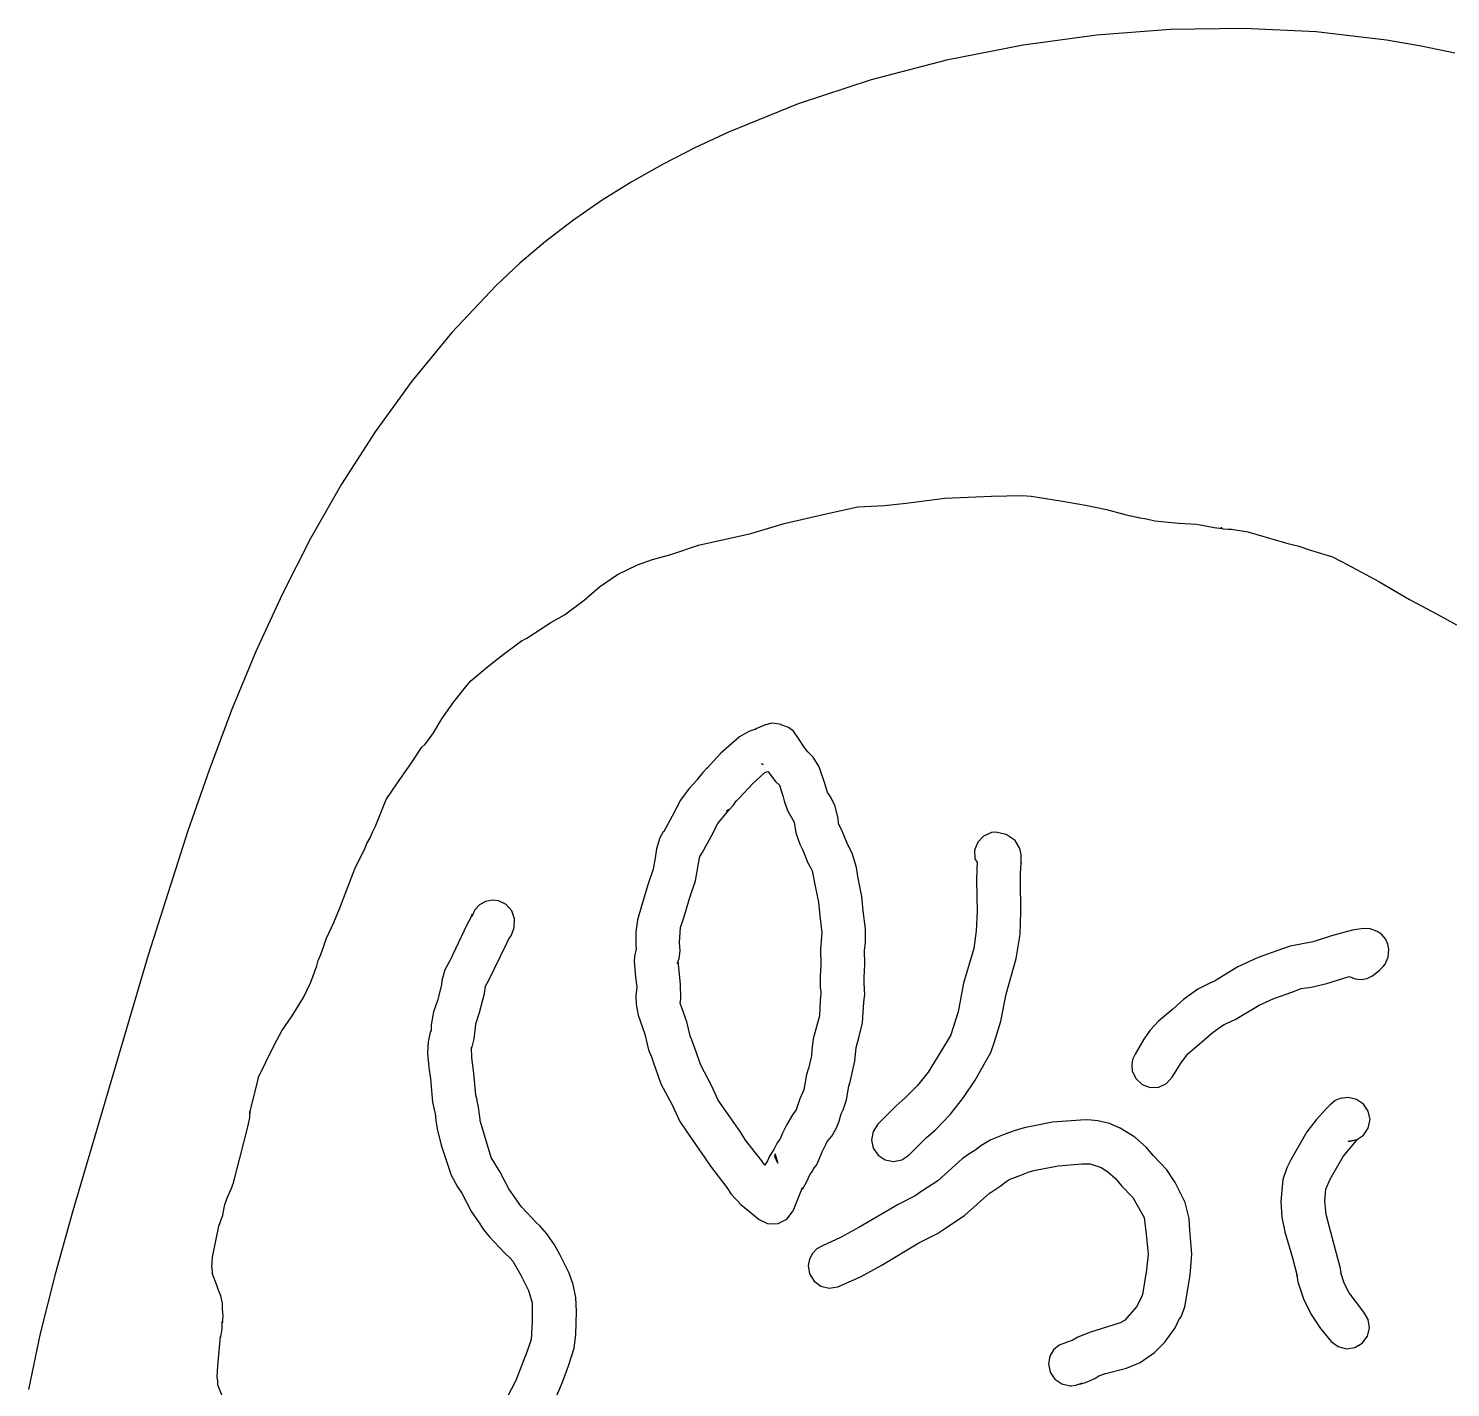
# Model space of a CAD drawing. Extents: x 2 to 598, y 1588 to 7998.
# Drawn here: x 276.3 to 432.1, y 2505.5 to 2654.3 of the extents above; entities that cross this region are included whole.
import ezdxf

# ---------------------------------------------------------------- set-up
doc = ezdxf.new("R2010")
doc.units = 0

msp = doc.modelspace()

# ---------------------------------------------------------------- linework, layer by layer
at = {"layer": 'Calque 1'}
for p, q in [((393.363286, 2653.529543), (385.30585, 2652.4389)), ((401.440889, 2654.149087), (393.363286, 2653.529543)), ((409.470138, 2654.279857), (401.440889, 2654.149087)), ((417.382513, 2653.904175), (409.470138, 2654.279857)), ((425.109492, 2653.004365), (417.382513, 2653.904175)), ((385.30585, 2652.4389), (376.882118, 2650.791791)), ((428.882045, 2652.352388), (425.109492, 2653.004365)), ((432.582555, 2651.56275), (428.882045, 2652.352388)), ((376.882118, 2650.791791), (368.63658, 2648.650752)), ((368.63658, 2648.650752), (360.651449, 2646.027727)), ((360.651449, 2646.027727), (353.008938, 2642.934662)), ((353.008938, 2642.934662), (349.341856, 2641.215598)), ((349.341856, 2641.215598), (345.791259, 2639.383503)), ((345.791259, 2639.383503), (342.367424, 2637.43987)), ((342.367424, 2637.43987), (339.080627, 2635.386192)), ((339.080627, 2635.386192), (335.941144, 2633.223963)), ((335.941144, 2633.223963), (332.959253, 2630.954676)), ((332.959253, 2630.954676), (330.145229, 2628.579824)), ((330.145229, 2628.579824), (327.50935, 2626.1009)), ((327.50935, 2626.1009), (322.714444, 2621.00048)), ((322.714444, 2621.00048), (318.31903, 2615.668203)), ((318.31903, 2615.668203), (314.291804, 2610.118608)), ((314.291804, 2610.118608), (310.601459, 2604.366236)), ((310.601459, 2604.366236), (307.216692, 2598.425627)), ((363.86262, 2601.1642), (367.19369, 2601.8929)), ((367.19369, 2601.8929), (370.09325, 2602.0551)), ((370.09325, 2602.0551), (372.47864, 2602.2799)), ((372.47864, 2602.2799), (376.72127, 2602.8411)), ((376.72127, 2602.8411), (381.83259, 2603.0504)), ((381.83259, 2603.0504), (385.17709, 2603.1334)), ((385.17709, 2603.1334), (385.17785, 2603.1225)), ((385.17785, 2603.1225), (386.16383, 2603.0675)), ((386.16383, 2603.0675), (386.64442, 2602.9885)), ((386.64442, 2602.9885), (389.60445, 2602.5064)), ((389.60445, 2602.5064), (392.109488, 2602.096012)), ((392.109488, 2602.096012), (394.4331, 2601.6191)), ((355.45694, 2598.9861), (359.12855, 2600.0883)), ((359.12855, 2600.0883), (363.86262, 2601.1642)), ((394.4331, 2601.6191), (396.57147, 2601.0212)), ((396.57147, 2601.0212), (397.77036, 2600.7675)), ((397.77036, 2600.7675), (397.89593, 2600.7415)), ((397.89593, 2600.7415), (398.79717, 2600.5802)), ((398.79717, 2600.5802), (399.70306, 2600.3549)), ((399.70306, 2600.3549), (402.309232, 2600.09845)), ((402.309232, 2600.09845), (404.32448, 2600.0061)), ((349.71207, 2597.7127), (355.45694, 2598.9861)), ((404.32448, 2600.0061), (406.21274, 2599.6506)), ((406.21274, 2599.6506), (407.13361, 2599.5141)), ((406.9544, 2599.619), (406.95485, 2599.623)), ((406.9983, 2599.602), (406.9544, 2599.619)), ((406.95485, 2599.623), (407.0582, 2599.612)), ((407.0582, 2599.612), (406.9983, 2599.602)), ((407.13361, 2599.5141), (407.17341, 2599.5041)), ((407.17341, 2599.5041), (407.74857, 2599.4401)), ((407.74857, 2599.4401), (408.11599, 2599.4611)), ((408.11599, 2599.4611), (409.90038, 2599.1583)), ((409.90038, 2599.1583), (414.02777, 2597.9511)), ((307.216692, 2598.425627), (304.106196, 2592.311323)), ((346.689, 2596.6678), (349.71207, 2597.7127)), ((414.02777, 2597.9511), (414.27014, 2597.8911)), ((414.27014, 2597.8911), (415.37911, 2597.6167)), ((415.37911, 2597.6167), (416.75422, 2597.1438)), ((416.75422, 2597.1438), (419.19283, 2596.4255)), ((340.867289, 2594.484213), (343.03185, 2595.5635)), ((343.03185, 2595.5635), (344.705813, 2596.122363)), ((344.705813, 2596.122363), (346.689, 2596.6678)), ((419.19283, 2596.4255), (420.86405, 2595.5367)), ((420.86405, 2595.5367), (424.244277, 2593.712012)), ((338.86622, 2593.1197), (340.867289, 2594.484213)), ((304.106196, 2592.311323), (301.238668, 2586.037863)), ((337.188553, 2591.682325), (338.86622, 2593.1197)), ((424.244277, 2593.712012), (427.62488, 2591.7524)), ((335.05301, 2590.0729), (337.188553, 2591.682325)), ((427.62488, 2591.7524), (430.65725, 2590.1593)), ((330.90908, 2587.5227), (333.53786, 2589.2275)), ((333.53786, 2589.2275), (335.05301, 2590.0729)), ((430.65725, 2590.1593), (432.763075, 2588.985637)), ((328.31441, 2585.745), (329.90966, 2586.8777)), ((329.90966, 2586.8777), (330.29497, 2587.173462)), ((330.22023, 2587.1444), (330.90908, 2587.5227)), ((330.29497, 2587.173462), (330.22023, 2587.1444)), ((301.238668, 2586.037863), (298.5828, 2579.619787)), ((326.61994, 2584.3689), (328.31441, 2585.745)), ((324.77147, 2582.8449), (326.61994, 2584.3689)), ((322.908108, 2580.559088), (324.33997, 2582.3245)), ((324.33997, 2582.3245), (324.77147, 2582.8449)), ((321.60112, 2578.6886), (322.908108, 2580.559088)), ((298.5828, 2579.619787), (296.107289, 2573.071638)), ((320.71384, 2577.1383), (321.60112, 2578.6886)), ((319.96608, 2576.1249), (320.71384, 2577.1383)), ((355.244065, 2577.281912), (354.20438, 2576.7003)), ((355.9929, 2577.5618), (355.244065, 2577.281912)), ((356.00208, 2577.580675), (355.914806, 2577.537037)), ((355.914806, 2577.537037), (355.9929, 2577.5618)), ((356.43576, 2577.7788), (356.00208, 2577.580675)), ((357.05485, 2578.0233), (356.43576, 2577.7788)), ((357.76385, 2578.2026), (357.05485, 2578.0233)), ((357.76451, 2578.2091), (357.76385, 2578.2026)), ((358.6182, 2578.0969), (357.76451, 2578.2091)), ((359.591259, 2577.734808), (358.6182, 2578.0969)), ((360.147653, 2577.317188), (359.591259, 2577.734808)), ((360.68733, 2576.5167), (360.147653, 2577.317188)), ((318.22562, 2573.7478), (319.42348, 2575.5642)), ((319.42348, 2575.5642), (319.74232, 2575.881)), ((319.74232, 2575.881), (319.96608, 2576.1249)), ((354.20438, 2576.7003), (352.187587, 2574.92495)), ((361.3152, 2575.5767), (360.68733, 2576.5167)), ((361.71466, 2575.0708), (361.3152, 2575.5767)), ((316.747657, 2571.674562), (318.22562, 2573.7478)), ((352.187587, 2574.92495), (350.64697, 2573.2318)), ((356.61715, 2573.7467), (356.62855, 2573.7667)), ((356.81352, 2573.6727), (356.61715, 2573.7467)), ((356.62852, 2573.7667), (356.81352, 2573.6727)), ((356.62855, 2573.7667), (356.62852, 2573.7667)), ((362.276934, 2574.494113), (361.71466, 2575.0708)), ((362.943, 2573.43), (362.276934, 2574.494113)), ((296.107289, 2573.071638), (293.780829, 2566.407954)), ((350.21444, 2572.8225), (349.59691, 2572.0221)), ((350.689166, 2573.324825), (350.21444, 2572.8225)), ((350.64697, 2573.2318), (350.738916, 2573.347144)), ((350.738916, 2573.347144), (350.689166, 2573.324825)), ((355.66284, 2571.594325), (356.99682, 2572.8008)), ((356.99682, 2572.8008), (357.31412, 2572.928)), ((357.31412, 2572.928), (357.31375, 2572.9218)), ((357.31375, 2572.9218), (357.34885, 2572.8698)), ((357.34885, 2572.8698), (358.16533, 2571.8223)), ((362.94318, 2573.423), (362.943, 2573.43)), ((363.57622, 2571.6185), (362.94318, 2573.423)), ((315.50692, 2569.839), (316.747657, 2571.674562)), ((348.677622, 2571.012712), (347.75466, 2569.7637)), ((349.58401, 2571.9951), (348.677622, 2571.012712)), ((349.59691, 2572.0221), (349.58401, 2571.9951)), ((354.17271, 2569.9788), (355.66284, 2571.594325)), ((358.16533, 2571.8223), (358.166, 2571.83)), ((358.166, 2571.83), (358.58872, 2571.4099)), ((358.58872, 2571.4099), (359.01505, 2570.1391)), ((363.86044, 2570.6139), (363.57622, 2571.6185)), ((364.155793, 2570.201837), (363.86044, 2570.6139)), ((314.35299, 2566.9312), (315.50692, 2569.839)), ((347.75466, 2569.7637), (346.8405, 2568.0145)), ((353.04358, 2568.6714), (353.52779, 2569.1892)), ((353.52779, 2569.1892), (353.64199, 2569.3359)), ((353.64199, 2569.3359), (353.81614, 2569.6129)), ((353.81614, 2569.6129), (354.17271, 2569.9788)), ((353.84, 2569.67), (353.8514, 2569.696)), ((353.84008, 2569.6616), (353.84, 2569.67)), ((353.88398, 2569.7266), (353.84008, 2569.6616)), ((353.8514, 2569.696), (353.884, 2569.734)), ((353.884, 2569.734), (353.88398, 2569.7266)), ((359.01505, 2570.1391), (359.09535, 2569.707325)), ((359.09535, 2569.707325), (359.47445, 2568.6307)), ((364.64799, 2569.2341), (364.155793, 2570.201837)), ((365.044885, 2567.819675), (364.64799, 2569.2341)), ((346.8405, 2568.0145), (345.92945, 2566.3562)), ((351.8297, 2567.2301), (353.04358, 2568.6714)), ((352.79501, 2568.6061), (352.795, 2568.62)), ((352.795, 2568.62), (352.801, 2568.62)), ((352.80101, 2568.6161), (352.79501, 2568.6061)), ((352.801, 2568.62), (352.93485, 2568.693)), ((352.80601, 2568.6161), (352.80101, 2568.6161)), ((353.06439, 2568.7572), (352.80601, 2568.6161)), ((352.93485, 2568.693), (353.06455, 2568.763)), ((353.06455, 2568.763), (353.06439, 2568.7572)), ((359.47445, 2568.6307), (360.19586, 2567.3832)), ((360.19586, 2567.3832), (360.39533, 2566.1926)), ((365.07587, 2567.2379), (365.044885, 2567.819675)), ((293.780829, 2566.407954), (289.449841, 2552.792145)), ((313.75509, 2565.6455), (314.03931, 2566.3271)), ((314.03931, 2566.3271), (314.35299, 2566.9312)), ((345.855513, 2566.290412), (345.5088, 2565.643)), ((345.92945, 2566.3562), (345.855513, 2566.290412)), ((350.12127, 2564.02), (351.10674, 2565.8157)), ((351.10674, 2565.8157), (351.8297, 2567.2301)), ((360.39533, 2566.1926), (360.81505, 2564.9704)), ((365.51409, 2566.3108), (365.07587, 2567.2379)), ((366.0355, 2564.9662), (365.51409, 2566.3108)), ((380.959457, 2565.840824), (380.311854, 2565.164287)), ((381.81668, 2566.218), (380.959457, 2565.840824)), ((382.27299, 2566.256), (381.81668, 2566.218)), ((382.27348, 2566.2625), (382.27299, 2566.256)), ((383.438576, 2566.016225), (382.27348, 2566.2625)), ((384.4103, 2565.3732), (383.438576, 2566.016225)), ((312.09317, 2562.2741), (313.21817, 2564.5385)), ((313.21817, 2564.5385), (313.40059, 2565.0269)), ((313.40059, 2565.0269), (313.75509, 2565.6455)), ((345.124345, 2564.45775), (344.97344, 2563.4768)), ((345.5088, 2565.643), (345.124345, 2564.45775)), ((360.81505, 2564.9704), (361.16892, 2564.2837)), ((361.16892, 2564.2837), (361.69395, 2562.9163)), ((366.19983, 2564.6918), (366.0355, 2564.9662)), ((366.28463, 2564.5373), (366.19983, 2564.6918)), ((366.56575, 2563.9709), (366.28463, 2564.5373)), ((380.311854, 2565.164287), (379.972482, 2564.291407)), ((379.972482, 2564.291407), (379.99302, 2563.3551)), ((384.935441, 2564.480025), (384.4103, 2565.3732)), ((385.06039, 2563.8348), (384.935441, 2564.480025)), ((344.97344, 2563.4768), (344.77913, 2562.2283)), ((349.40556, 2560.9478), (349.73163, 2562.8371)), ((349.73163, 2562.8371), (349.87426, 2563.5957)), ((349.87426, 2563.5957), (350.12127, 2564.02)), ((361.69395, 2562.9163), (362.02933, 2562.3293)), ((367.04506, 2562.386087), (366.56575, 2563.9709)), ((379.99302, 2563.3551), (380.26071, 2562.9727)), ((380.26071, 2562.9727), (380.21421, 2562.2048)), ((384.98389, 2561.699), (385.06039, 2562.903)), ((385.08589, 2563.0209), (385.06039, 2563.8348)), ((385.06039, 2562.903), (385.06714, 2562.849525)), ((385.06714, 2562.849525), (385.08589, 2563.0209)), ((310.40956, 2557.8785), (312.09317, 2562.2741)), ((344.77913, 2562.2283), (344.19105, 2560.5038)), ((362.02933, 2562.3293), (362.17713, 2562.0414)), ((362.17713, 2562.0414), (362.177, 2562.04)), ((362.177, 2562.04), (362.50618, 2560.374)), ((367.18639, 2561.4201), (367.04506, 2562.386087)), ((367.63339, 2559.243), (367.18639, 2561.4201)), ((380.21421, 2562.2048), (380.18221, 2560.9258)), ((384.98389, 2561.0122), (384.98389, 2561.699)), ((344.19105, 2560.5038), (343.45466, 2558.0668)), ((348.78337, 2559.1087), (349.40556, 2560.9478)), ((362.50618, 2560.374), (362.87722, 2558.6232)), ((380.18221, 2560.9258), (380.24781, 2557.6242)), ((385.04899, 2557.5509), (384.98389, 2561.0122)), ((325.731621, 2558.316914), (325.2082, 2557.749385)), ((326.407947, 2558.68926), (325.731621, 2558.316914)), ((327.18749, 2558.8275), (326.407947, 2558.68926)), ((327.18766, 2558.8313), (327.18749, 2558.8275)), ((327.80933, 2558.7563), (327.18766, 2558.8313)), ((328.667138, 2558.341094), (327.80933, 2558.7563)), ((329.277947, 2557.653067), (328.667138, 2558.341094)), ((343.45466, 2558.0668), (343.04487, 2556.6658)), ((348.07954, 2556.7827), (348.78337, 2559.1087)), ((362.87722, 2558.6232), (363.00227, 2557.1271)), ((367.77033, 2557.6483), (367.63339, 2559.243)), ((309.77497, 2556.3752), (310.40956, 2557.8785)), ((324.79647, 2556.9356), (324.36704, 2556.1366)), ((324.951645, 2557.307637), (324.79647, 2556.9356)), ((325.2082, 2557.749385), (324.88737, 2557.0256)), ((324.88737, 2557.0256), (324.951645, 2557.307637)), ((329.586202, 2556.786206), (329.277947, 2557.653067)), ((329.53635, 2555.8345), (329.586202, 2556.786206)), ((343.04487, 2556.6658), (342.87126, 2555.319212)), ((347.77, 2555.82), (348.07954, 2556.7827)), ((363.00227, 2557.1271), (363.24205, 2555.2952)), ((368.02148, 2555.6985), (367.77033, 2557.6483)), ((380.24781, 2557.6237), (380.159353, 2555.463612)), ((380.24781, 2557.6242), (380.24781, 2557.6237)), ((384.950665, 2555.082975), (385.04899, 2557.5509)), ((308.96107, 2554.6652), (309.77497, 2556.3752)), ((324.36704, 2556.1366), (322.48085, 2552.1911)), ((329.00202, 2554.6258), (329.241772, 2555.000425)), ((329.241772, 2555.000425), (329.53635, 2555.8345)), ((342.87126, 2555.319212), (342.864, 2553.8794)), ((347.65463, 2554.206), (347.76987, 2555.8193)), ((347.76987, 2555.8193), (347.77, 2555.82)), ((363.24205, 2555.2952), (363.10304, 2553.4721)), ((368.003365, 2554.170837), (368.02148, 2555.6985)), ((380.159353, 2555.463612), (379.87315, 2553.549)), ((384.54049, 2552.4256), (384.950665, 2555.082975)), ((419.083692, 2554.931437), (417.07449, 2554.2681)), ((421.36777, 2555.5233), (419.083692, 2554.931437)), ((422.53979, 2555.7213), (421.36777, 2555.5233)), ((422.54, 2555.7268), (422.53979, 2555.7213)), ((423.28776, 2555.6738), (422.54, 2555.7268)), ((424.087995, 2555.409662), (423.28776, 2555.6738)), ((424.549942, 2555.094045), (424.087995, 2555.409662)), ((424.97448, 2554.6098), (424.549942, 2555.094045)), ((308.33883, 2552.88), (308.74191, 2554.0066)), ((308.74191, 2554.0066), (308.75591, 2554.0456)), ((308.75591, 2554.0456), (308.96107, 2554.6652)), ((326.73859, 2549.979), (328.7147, 2554.1059)), ((328.7147, 2554.1059), (328.779722, 2554.216938)), ((328.779722, 2554.216938), (329.00202, 2554.6258)), ((342.8966, 2553.525), (342.7209, 2552.6744)), ((342.864, 2553.8794), (342.9069, 2553.542)), ((342.9069, 2553.542), (342.8966, 2553.525)), ((347.72493, 2553.2696), (347.65463, 2554.206)), ((363.10304, 2553.4721), (363.13504, 2551.7461)), ((367.899, 2553.34), (368.003365, 2554.170837)), ((367.9321, 2551.8338), (367.899, 2553.3438)), ((367.899, 2553.3438), (367.899, 2553.34)), ((379.87315, 2553.549), (378.76779, 2549.7244)), ((414.5563, 2553.802), (413.09127, 2553.2615)), ((417.07449, 2554.2681), (414.5563, 2553.802)), ((425.256736, 2554.022656), (424.97448, 2554.6098)), ((425.366837, 2553.454675), (425.256736, 2554.022656)), ((425.28557, 2552.5763), (425.366837, 2553.454675)), ((289.449841, 2552.792145), (281.19905, 2524.8139)), ((307.90165, 2551.6321), (308.04634, 2552.2289)), ((308.04634, 2552.2289), (308.33883, 2552.88)), ((322.48085, 2552.1911), (321.94445, 2551.2072)), ((342.6971, 2552.1156), (342.69658, 2552.1056)), ((342.69658, 2552.1056), (342.831155, 2550.403775)), ((342.7209, 2552.6744), (342.6971, 2552.1246)), ((342.6971, 2552.1246), (342.7071, 2552.1346)), ((342.7071, 2552.1346), (342.6971, 2552.1156)), ((347.40149, 2551.8794), (347.44599, 2551.9853)), ((347.43559, 2551.9524), (347.40149, 2551.8794)), ((347.44589, 2551.9854), (347.43559, 2551.9524)), ((347.44599, 2551.9853), (347.44589, 2551.9854)), ((347.49716, 2552.1349), (347.50016, 2552.1354)), ((347.76742, 2549.6457), (347.49716, 2552.1349)), ((347.50016, 2552.1514), (347.62573, 2552.4464)), ((347.50016, 2552.1354), (347.50016, 2552.1514)), ((347.62573, 2552.4464), (347.72493, 2553.2696)), ((367.866, 2550.36), (367.9321, 2551.8338)), ((383.42015, 2548.5416), (384.54049, 2552.4256)), ((411.051587, 2552.5454), (408.80213, 2551.5143)), ((413.09127, 2553.2615), (411.051587, 2552.5454)), ((424.71713, 2551.5532), (424.96115, 2551.815862)), ((424.96115, 2551.815862), (425.28557, 2552.5763)), ((307.25707, 2549.834163), (307.90165, 2551.6321)), ((321.94445, 2551.2072), (321.602302, 2550.027775)), ((342.831155, 2550.403775), (342.97563, 2549.3456)), ((363.13504, 2551.7461), (363.06894, 2550.4573)), ((363.06894, 2550.4573), (363.069, 2550.45)), ((363.069, 2550.45), (363.069, 2549.3173)), ((367.866, 2550.3555), (367.866, 2550.36)), ((367.866, 2549.6), (367.866, 2550.3555)), ((408.80213, 2551.5143), (406.24931, 2549.9681)), ((418.55471, 2549.7074), (421.01916, 2550.482)), ((421.01916, 2550.482), (421.645815, 2550.22062)), ((421.645815, 2550.22062), (422.307797, 2550.145004)), ((422.307797, 2550.145004), (422.965086, 2550.254137)), ((422.965086, 2550.254137), (423.57766, 2550.547)), ((423.57766, 2550.547), (424.34041, 2551.1702)), ((424.34041, 2551.1702), (424.71713, 2551.5532)), ((306.44644, 2548.1584), (307.25707, 2549.834163)), ((321.57238, 2549.5691), (321.12279, 2547.8467)), ((321.602302, 2550.027775), (321.57238, 2549.5691)), ((326.27299, 2548.6008), (326.40683, 2549.4091)), ((326.40683, 2549.4091), (326.73859, 2549.979)), ((342.97563, 2549.3456), (342.873508, 2548.310387)), ((347.781798, 2548.071987), (347.76742, 2549.6457)), ((363.069, 2549.3173), (363.0948, 2549.0305)), ((363.0948, 2549.0305), (363.1243, 2548.7731)), ((363.1243, 2548.7731), (363.1403, 2548.6145)), ((367.86578, 2549.5591), (367.866, 2549.6)), ((367.89468, 2549.2961), (367.86578, 2549.5591)), ((367.92668, 2548.9892), (367.89468, 2549.2961)), ((367.94578, 2548.5096), (367.92668, 2548.9892)), ((378.76779, 2549.7244), (378.15956, 2546.5872)), ((404.44115, 2549.0814), (402.870817, 2547.945612)), ((405.73255, 2549.7237), (404.44115, 2549.0814)), ((406.24931, 2549.9681), (405.73255, 2549.7237)), ((412.763805, 2548.058937), (414.71671, 2548.7503)), ((414.71671, 2548.7503), (415.73938, 2549.155)), ((415.73938, 2549.155), (416.831707, 2549.316)), ((416.831707, 2549.316), (418.55471, 2549.7074)), ((305.208088, 2546.169738), (306.44644, 2548.1584)), ((321.12279, 2547.8467), (320.69491, 2546.5832)), ((325.7402, 2546.5415), (326.27299, 2548.6008)), ((342.873508, 2548.310387), (342.893179, 2547.394752)), ((342.893179, 2547.394752), (343.10896, 2546.2461)), ((347.73232, 2547.5455), (347.781798, 2548.071987)), ((348.45941, 2545.5053), (347.73232, 2547.5455)), ((363.0509, 2547.8445), (362.9641, 2546.1614)), ((363.1403, 2548.6145), (363.0509, 2547.8445)), ((367.70547, 2545.4085), (367.84758, 2547.6528)), ((367.84758, 2547.6528), (367.94578, 2548.5096)), ((382.85119, 2545.5702), (383.42015, 2548.5416)), ((402.870817, 2547.945612), (401.67646, 2546.8867)), ((408.53362, 2545.7526), (411.15155, 2547.3339)), ((411.15155, 2547.3339), (412.763805, 2548.058937)), ((304.06881, 2544.5017), (305.208088, 2546.169738)), ((320.69491, 2546.5832), (320.450245, 2545.1693)), ((325.31749, 2545.2956), (325.7402, 2546.5415)), ((343.10896, 2546.2461), (343.85465, 2544.1408)), ((362.9641, 2546.1614), (362.27887, 2543.6437)), ((378.15956, 2546.5866), (377.58492, 2544.778)), ((378.15956, 2546.5872), (378.15956, 2546.5866)), ((382.11635, 2543.1978), (382.85119, 2545.5702)), ((400.12772, 2545.5715), (399.195625, 2544.587242)), ((401.67646, 2546.8867), (400.12772, 2545.5715)), ((407.31561, 2545.1976), (408.53362, 2545.7526)), ((303.22782, 2542.948875), (304.06881, 2544.5017)), ((320.32609, 2544.359075), (320.10115, 2543.3054)), ((320.43808, 2544.5606), (320.32609, 2544.359075)), ((320.450245, 2545.1693), (320.43808, 2544.5606)), ((325.14903, 2543.6456), (325.312572, 2544.878413)), ((325.312572, 2544.878413), (325.31749, 2545.2956)), ((343.85465, 2544.1408), (343.855, 2544.14)), ((343.855, 2544.14), (344.23637, 2542.4538)), ((348.79841, 2543.9556), (348.45941, 2545.5053)), ((367.305285, 2543.748687), (367.70547, 2545.4085)), ((377.36633, 2544.0963), (376.95085, 2543.3765)), ((377.58492, 2544.778), (377.36633, 2544.0963)), ((399.195625, 2544.587242), (398.501082, 2543.608862)), ((404.82739, 2543.2711), (405.963845, 2544.267075)), ((405.963845, 2544.267075), (406.9053, 2544.9671)), ((406.9053, 2544.9671), (407.31561, 2545.1976)), ((302.32938, 2541.0875), (303.22782, 2542.948875)), ((320.10115, 2543.3049), (320.03605, 2542.0936)), ((320.10115, 2543.3054), (320.10115, 2543.3049)), ((324.910168, 2541.565013), (324.86429, 2542.719)), ((324.86429, 2542.719), (324.872007, 2542.636306)), ((324.872007, 2542.636306), (324.931098, 2542.7602)), ((324.931098, 2542.7602), (325.14903, 2543.6456)), ((344.23637, 2542.4538), (344.57124, 2541.6828)), ((348.824507, 2543.9246), (348.79841, 2543.9556)), ((349.00098, 2543.5396), (348.824507, 2543.9246)), ((349.08418, 2543.3277), (349.00098, 2543.5396)), ((349.32551, 2542.6177), (349.08418, 2543.3277)), ((349.97043, 2540.7475), (349.32551, 2542.6177)), ((362.129453, 2542.451575), (362.10266, 2541.7948)), ((362.27887, 2543.6437), (362.129453, 2542.451575)), ((366.86522, 2541.1938), (366.98355, 2542.6903)), ((366.98355, 2542.6903), (367.305285, 2543.748687)), ((376.95085, 2543.3765), (374.8876, 2540.00955)), ((381.74583, 2542.1338), (382.11635, 2543.1978)), ((398.501082, 2543.608862), (397.54442, 2541.9547)), ((403.33239, 2542.004), (404.82739, 2543.2711)), ((301.52633, 2539.4276), (302.32938, 2541.0875)), ((320.03605, 2542.0936), (320.036, 2542.09)), ((320.036, 2542.09), (320.172332, 2540.518275)), ((325.12577, 2539.8753), (324.910168, 2541.565013)), ((344.57124, 2541.6828), (344.75675, 2541.1376)), ((344.75675, 2541.1376), (344.757, 2541.14)), ((344.757, 2541.14), (345.61742, 2538.7195)), ((362.10266, 2541.7948), (361.79105, 2540.3964)), ((366.35827, 2538.9195), (366.86522, 2541.1938)), ((380.039876, 2539.114292), (381.17946, 2541.1085)), ((381.17946, 2541.1085), (381.74583, 2542.1338)), ((397.287793, 2541.383122), (397.18785, 2540.7646)), ((397.54442, 2541.9547), (397.287793, 2541.383122)), ((401.62862, 2539.4393), (402.594801, 2541.028325)), ((402.594801, 2541.028325), (403.33239, 2542.004)), ((301.36665, 2538.761), (301.52633, 2539.4276)), ((320.172332, 2540.518275), (320.36259, 2539.2737)), ((325.34385, 2537.4806), (325.12577, 2539.8753)), ((351.14452, 2538.5357), (349.97043, 2540.7475)), ((361.56315, 2539.736), (361.26085, 2538.0498)), ((361.744563, 2540.327462), (361.56315, 2539.736)), ((361.79105, 2540.3964), (361.744563, 2540.327462)), ((374.8876, 2540.00955), (373.718542, 2538.537594)), ((397.18785, 2540.7646), (397.187, 2540.77)), ((397.187, 2540.77), (397.2511, 2540.1467)), ((397.2511, 2540.1467), (397.640433, 2539.295161)), ((400.977517, 2538.743435), (401.62862, 2539.4393)), ((300.6871, 2536.0258), (301.36665, 2538.761)), ((320.36259, 2539.2737), (320.60289, 2536.7229)), ((345.61742, 2538.7195), (346.83233, 2536.4225)), ((351.87832, 2536.9095), (351.14452, 2538.5357)), ((361.26085, 2538.0498), (360.83968, 2537.0674)), ((365.93969, 2536.9754), (366.20479, 2538.4761)), ((366.20479, 2538.4761), (366.35827, 2538.9195)), ((373.718542, 2538.537594), (372.3811, 2537.1676)), ((378.772285, 2537.200813), (380.039876, 2539.114292)), ((397.640433, 2539.295161), (398.32597, 2538.6574)), ((398.32597, 2538.6574), (399.219961, 2538.327335)), ((399.219961, 2538.327335), (400.139221, 2538.364396)), ((400.139221, 2538.364396), (400.977517, 2538.743435)), ((320.60289, 2536.7229), (320.78634, 2535.9214)), ((325.47252, 2536.9674), (325.34385, 2537.4806)), ((325.49632, 2536.8517), (325.47252, 2536.9674)), ((325.62345, 2536.1608), (325.49632, 2536.8517)), ((346.83233, 2536.4225), (347.67, 2534.5952)), ((352.31447, 2536.3106), (351.87832, 2536.9095)), ((354.35621, 2533.3707), (352.31447, 2536.3106)), ((360.83968, 2537.0674), (360.43299, 2535.8587)), ((365.573922, 2535.869875), (365.93969, 2536.9754)), ((371.36825, 2536.302), (369.37509, 2534.2933)), ((372.3811, 2537.1676), (371.36825, 2536.302)), ((377.322707, 2535.375402), (378.772285, 2537.200813)), ((418.88391, 2536.3631), (418.551292, 2536.041225)), ((419.459525, 2536.876), (418.88391, 2536.3631)), ((420.017696, 2537.105178), (419.459525, 2536.876)), ((420.88999, 2537.2008), (420.017696, 2537.105178)), ((420.89006, 2537.2011), (420.88999, 2537.2008)), ((421.824155, 2537.012476), (420.89006, 2537.2011)), ((422.586955, 2536.498177), (421.824155, 2537.012476)), ((423.101273, 2535.73539), (422.586955, 2536.498177)), ((300.40835, 2534.1617), (300.57371, 2535.0195)), ((300.57371, 2535.0195), (300.58971, 2535.728)), ((300.58971, 2535.728), (300.59, 2535.5)), ((300.59, 2535.479), (300.6871, 2536.0258)), ((300.59, 2535.5), (300.59, 2535.479)), ((320.78634, 2535.9214), (320.87934, 2535.4243)), ((320.87934, 2535.4243), (320.97034, 2534.7236)), ((320.97034, 2534.7236), (321.1047, 2533.783)), ((325.7299, 2535.351), (325.62345, 2536.1608)), ((325.800775, 2534.847113), (325.7299, 2535.351)), ((325.8229, 2534.6751), (325.800775, 2534.847113)), ((326.612, 2531.9812), (325.8229, 2534.6751)), ((360.00718, 2535.3249), (359.39998, 2534.2562)), ((360.43299, 2535.8587), (360.00718, 2535.3249)), ((365.102047, 2534.520987), (365.34593, 2535.4122)), ((365.34593, 2535.4122), (365.573922, 2535.869875)), ((375.63716, 2533.6454), (377.322707, 2535.375402)), ((391.58123, 2534.746), (388.491985, 2534.505362)), ((392.35999, 2534.771), (391.58123, 2534.746)), ((392.36031, 2534.7739), (392.35999, 2534.771)), ((393.47704, 2534.6769), (392.36031, 2534.7739)), ((394.744345, 2534.353638), (393.47704, 2534.6769)), ((417.380136, 2534.773575), (416.38484, 2533.4594)), ((418.48755, 2535.9673), (417.380136, 2534.773575)), ((418.551292, 2536.041225), (418.48755, 2535.9673)), ((423.28992, 2534.8013), (423.101273, 2535.73539)), ((423.101302, 2533.867178), (423.28992, 2534.8013)), ((299.48024, 2530.5723), (300.40835, 2534.1617)), ((321.1047, 2533.783), (321.550383, 2532.009925)), ((347.67, 2534.5952), (348.37849, 2533.5575)), ((348.37849, 2533.5575), (350.42798, 2530.6063)), ((354.89158, 2532.5495), (354.35621, 2533.3707)), ((358.92972, 2533.3265), (358.68994, 2532.709)), ((359.39998, 2534.2562), (358.92972, 2533.3265)), ((364.33204, 2532.9979), (364.818046, 2533.816739)), ((364.818046, 2533.816739), (365.102047, 2534.520987)), ((368.857945, 2533.512488), (368.67901, 2532.5932)), ((369.37509, 2534.2933), (368.857945, 2533.512488)), ((374.68683, 2532.8382), (375.63716, 2533.6454)), ((383.38534, 2533.221), (381.73997, 2532.5843)), ((384.31759, 2533.5786), (383.38534, 2533.221)), ((385.39194, 2533.8814), (384.31759, 2533.5786)), ((388.491985, 2534.505362), (385.39194, 2533.8814)), ((395.9203, 2533.8734), (394.744345, 2534.353638)), ((397.508463, 2532.88215), (395.9203, 2533.8734)), ((416.38484, 2533.4594), (414.61492, 2530.3919)), ((421.824179, 2532.590034), (422.58699, 2533.104358)), ((422.58699, 2533.104358), (423.101302, 2533.867178)), ((321.550383, 2532.009925), (322.05089, 2530.4773)), ((327.02179, 2530.6474), (326.612, 2531.9812)), ((356.65013, 2530.2701), (354.89158, 2532.5495)), ((358.357, 2532.27), (357.98079, 2531.5207)), ((358.35715, 2532.2646), (358.357, 2532.27)), ((358.68994, 2532.709), (358.35715, 2532.2646)), ((363.26388, 2531.2626), (363.6773, 2532.078)), ((363.6773, 2532.078), (363.83853, 2532.3995)), ((363.83853, 2532.3995), (364.33204, 2532.9979)), ((368.67901, 2532.5932), (368.681, 2532.6)), ((368.681, 2532.6), (368.867546, 2531.682387)), ((368.867546, 2531.682387), (369.39103, 2530.906)), ((372.78514, 2530.92), (374.68683, 2532.8382)), ((380.64598, 2531.9162), (379.98814, 2531.4159)), ((381.73997, 2532.5843), (380.64598, 2531.9162)), ((398.76715, 2531.7691), (397.508463, 2532.88215)), ((399.57692, 2530.8208), (398.76715, 2531.7691)), ((420.35465, 2530.7609), (421.85275, 2532.5448)), ((420.89006, 2532.4014), (421.824179, 2532.590034)), ((421.88845, 2532.5818), (420.89006, 2532.4014)), ((421.85275, 2532.5448), (421.88845, 2532.5818)), ((298.89629, 2528.315), (299.48024, 2530.5723)), ((322.05089, 2530.4773), (322.62243, 2528.7203)), ((328.00933, 2529.0367), (327.02179, 2530.6474)), ((350.42798, 2530.6063), (351.03776, 2529.6823)), ((356.99842, 2529.8004), (356.65013, 2530.2701)), ((357.28575, 2530.2768), (356.99842, 2529.8004)), ((357.51312, 2530.7755), (357.28575, 2530.2768)), ((357.98079, 2531.5207), (357.51312, 2530.7755)), ((358.104, 2530.69), (358.1433, 2531.0496)), ((358.10802, 2530.6834), (358.104, 2530.69)), ((358.40412, 2530.0183), (358.10802, 2530.6834)), ((358.1433, 2531.0496), (358.14349, 2531.043)), ((358.14349, 2531.043), (358.15349, 2530.8761)), ((358.15349, 2530.8761), (358.40412, 2530.0183)), ((362.60036, 2529.78), (362.75177, 2530.0358)), ((362.75177, 2530.0358), (363.26388, 2531.2626)), ((369.39103, 2530.906), (370.17179, 2530.388952)), ((370.17179, 2530.388952), (371.090985, 2530.210049)), ((371.090985, 2530.210049), (372.008672, 2530.396529)), ((372.008672, 2530.396529), (372.78514, 2530.92)), ((378.60114, 2530.4961), (375.93464, 2528.1097)), ((379.4476, 2531.0707), (378.60114, 2530.4961)), ((379.98814, 2531.4159), (379.4476, 2531.0707)), ((401.02231, 2529.3016), (399.57692, 2530.8208)), ((414.61492, 2530.3919), (414.181655, 2529.515737)), ((418.91857, 2528.2654), (420.35465, 2530.7609)), ((322.62243, 2528.7203), (323.330688, 2527.421538)), ((328.94829, 2527.212), (328.00933, 2529.0367)), ((351.03776, 2529.6823), (352.81336, 2527.3801)), ((361.62057, 2528.0871), (361.92443, 2528.764)), ((361.92443, 2528.764), (362.17971, 2529.1165)), ((362.17971, 2529.1165), (362.30684, 2529.3867)), ((362.30684, 2529.3867), (362.43551, 2529.5505)), ((362.43551, 2529.5505), (362.60036, 2529.78)), ((383.88681, 2528.2923), (385.02369, 2528.7103)), ((385.02369, 2528.7103), (385.95851, 2529.0628)), ((385.95851, 2529.0628), (386.64943, 2529.2498)), ((386.64943, 2529.2498), (389.13279, 2529.751613)), ((389.13279, 2529.751613), (391.71785, 2529.949)), ((391.71785, 2529.949), (392.63666, 2529.9485)), ((392.63666, 2529.9485), (393.82573, 2529.5521)), ((393.82573, 2529.5521), (394.579033, 2529.071913)), ((394.579033, 2529.071913), (395.39721, 2528.3476)), ((401.957828, 2527.919463), (401.02231, 2529.3016)), ((414.181655, 2529.515737), (413.75244, 2528.2303)), ((298.16757, 2526.3874), (298.59441, 2527.3775)), ((298.59441, 2527.3775), (298.64251, 2527.4814)), ((298.64251, 2527.4814), (298.72471, 2527.7108)), ((298.72471, 2527.7108), (298.73661, 2527.7528)), ((298.73661, 2527.7528), (298.89629, 2528.315)), ((323.330688, 2527.421538), (323.79497, 2526.7308)), ((328.94829, 2527.2114), (328.94829, 2527.212)), ((329.7348, 2526.1118), (328.94829, 2527.2114)), ((352.81336, 2527.3801), (353.315487, 2526.630562)), ((360.08268, 2524.7942), (361.12396, 2527.375)), ((361.12396, 2527.375), (361.069071, 2527.173291)), ((361.069071, 2527.173291), (361.140324, 2527.22615)), ((361.140324, 2527.22615), (361.62057, 2528.0871)), ((374.18384, 2526.9511), (373.44487, 2526.4405)), ((375.93464, 2528.1097), (374.18384, 2526.9511)), ((381.665508, 2526.7855), (382.00888, 2527.0123)), ((382.00888, 2527.0123), (382.75871, 2527.4975)), ((382.75871, 2527.4975), (383.54419, 2528.0913)), ((383.54419, 2528.0913), (383.88681, 2528.2923)), ((395.39721, 2528.3476), (396.06022, 2527.5502)), ((396.06022, 2527.5502), (397.29839, 2526.2702)), ((402.61757, 2526.6082), (401.957828, 2527.919463)), ((413.75244, 2528.2303), (413.50491, 2525.8258)), ((418.329865, 2525.876283), (418.43849, 2527.1906)), ((418.43849, 2527.1906), (418.91857, 2528.2654)), ((297.62062, 2524.3522), (297.84652, 2525.510475)), ((297.84652, 2525.510475), (298.13377, 2526.3164)), ((298.13377, 2526.3164), (298.14377, 2526.3294)), ((298.14377, 2526.3294), (298.15667, 2526.3734)), ((298.15667, 2526.3734), (298.16757, 2526.3874)), ((323.79497, 2526.7308), (324.85227, 2524.7014)), ((330.17664, 2525.4265), (329.7348, 2526.1118)), ((330.36991, 2525.2023), (330.17664, 2525.4265)), ((353.315487, 2526.630562), (354.36624, 2525.4893)), ((354.36624, 2525.4893), (356.35991, 2523.8687)), ((371.59692, 2525.515), (367.290012, 2522.9931)), ((373.44487, 2526.4405), (371.59692, 2525.515)), ((378.89331, 2524.3313), (381.59341, 2526.7441)), ((381.59341, 2526.7441), (381.665508, 2526.7855)), ((397.29839, 2526.2702), (398.25595, 2524.6)), ((403.04855, 2525.7271), (402.61757, 2526.6082)), ((403.460654, 2523.973937), (403.04855, 2525.7271)), ((413.50491, 2525.8258), (413.638295, 2524.123637)), ((418.498739, 2524.400762), (418.329865, 2525.876283)), ((281.19905, 2524.8139), (279.237136, 2517.887315)), ((297.19328, 2523.139), (297.52762, 2524.0495)), ((297.52762, 2524.0495), (297.61032, 2524.3022)), ((297.61032, 2524.3022), (297.62062, 2524.3522)), ((324.85227, 2524.7014), (325.76746, 2523.4018)), ((330.36991, 2525.2017), (330.36991, 2525.2023)), ((331.93777, 2523.5476), (330.36991, 2525.2017)), ((356.35991, 2523.8687), (357.376883, 2523.381791)), ((358.45222, 2523.402575), (359.412094, 2523.887797)), ((359.412094, 2523.887797), (360.08268, 2524.7942)), ((376.88, 2522.981), (378.89331, 2524.3313)), ((398.25595, 2524.6), (398.54483, 2524.0626)), ((398.54483, 2524.0626), (398.54483, 2524.062)), ((398.54483, 2524.062), (398.78305, 2522.2348)), ((403.56324, 2522.6818), (403.460654, 2523.973937)), ((413.638295, 2524.123637), (413.951982, 2522.521225)), ((419.37228, 2521.0674), (418.498739, 2524.400762)), ((296.49409, 2519.733), (297.19328, 2523.139)), ((325.76746, 2523.4018), (326.14677, 2522.8106)), ((326.14677, 2522.8106), (326.80151, 2521.9838)), ((332.34188, 2523.1709), (331.93777, 2523.5476)), ((333.12581, 2522.2975), (332.34188, 2523.1709)), ((333.94826, 2521.086538), (333.12581, 2522.2975)), ((357.376883, 2523.381791), (358.45222, 2523.402575)), ((367.290012, 2522.9931), (365.289067, 2521.869719)), ((373.87088, 2521.2891), (375.91727, 2522.3273)), ((375.91727, 2522.3273), (376.88, 2522.981)), ((398.78305, 2522.2348), (398.98511, 2520.0752)), ((403.78597, 2520.0778), (403.56324, 2522.6818)), ((413.951982, 2522.521225), (414.78235, 2519.6629)), ((326.80151, 2521.9838), (328.50631, 2520.1834)), ((334.51901, 2520.03), (333.94826, 2521.086538)), ((362.685525, 2520.635799), (362.199346, 2520.136411)), ((363.30853, 2520.9794), (362.685525, 2520.635799)), ((365.289067, 2521.869719), (363.30853, 2520.9794)), ((369.745118, 2518.83675), (373.87088, 2521.2891)), ((420.01669, 2518.6521), (419.37228, 2521.0674)), ((296.42849, 2518.6162), (296.49409, 2519.733)), ((328.50631, 2520.1834), (329.10886, 2519.6149)), ((329.10886, 2519.6149), (329.38016, 2519.2883)), ((329.38016, 2519.2883), (330.27778, 2517.7742)), ((335.551475, 2517.973875), (334.51901, 2520.03)), ((361.876957, 2519.518491), (361.74532, 2518.8193)), ((362.199346, 2520.136411), (361.876957, 2519.518491)), ((398.98511, 2520.0752), (398.80631, 2518.343)), ((403.57255, 2517.7741), (403.78597, 2520.0778)), ((414.78235, 2519.6629), (415.31617, 2517.6816)), ((279.237136, 2517.887315), (277.623017, 2511.381271)), ((296.43549, 2518.5942), (296.42849, 2518.6162)), ((296.47269, 2518.023488), (296.43549, 2518.5942)), ((296.99099, 2516.5489), (296.44839, 2517.9777)), ((296.44839, 2517.9777), (296.482093, 2517.896123)), ((296.482093, 2517.896123), (296.47269, 2518.023488)), ((330.27778, 2517.7742), (331.112525, 2516.09335)), ((335.997398, 2516.732934), (335.551475, 2517.973875)), ((361.74532, 2518.8193), (361.745, 2518.82)), ((361.745, 2518.82), (361.8928, 2517.8955)), ((361.8928, 2517.8955), (362.383547, 2517.097892)), ((364.97788, 2516.4801), (367.476, 2517.580144)), ((367.476, 2517.580144), (369.745118, 2518.83675)), ((398.80631, 2518.343), (398.37378, 2515.6595)), ((403.00772, 2514.2968), (403.57255, 2517.7741)), ((415.281139, 2517.794652), (415.272845, 2517.723062)), ((415.272845, 2517.723062), (415.39527, 2517.0356)), ((415.31617, 2517.6816), (415.281139, 2517.794652)), ((420.11939, 2518.060787), (420.01669, 2518.6521)), ((420.09369, 2518.034), (420.11939, 2518.060787)), ((420.47069, 2516.886497), (420.09369, 2518.034)), ((296.99099, 2516.5484), (296.99099, 2516.5489)), ((297.05609, 2516.3055), (296.99099, 2516.5484)), ((297.3832, 2515.5133), (297.05609, 2516.3055)), ((331.112525, 2516.09335), (331.52112, 2514.7356)), ((336.28634, 2515.3233), (335.997398, 2516.732934)), ((362.383547, 2517.097892), (363.142182, 2516.548817)), ((363.142182, 2516.548817), (364.053196, 2516.331876)), ((364.053196, 2516.331876), (364.97788, 2516.4801)), ((415.39527, 2517.0356), (415.997381, 2515.155544)), ((421.011756, 2515.814575), (420.47069, 2516.886497)), ((297.571386, 2514.707025), (297.3832, 2515.5133)), ((297.60127, 2514.1061), (297.571386, 2514.707025)), ((331.52112, 2514.7356), (331.52112, 2512.6598)), ((336.361889, 2513.784813), (336.28634, 2515.3233)), ((398.2513, 2515.3959), (397.73144, 2514.3298)), ((398.37378, 2515.6595), (398.2513, 2515.3959)), ((415.997381, 2515.155544), (416.841665, 2513.45485)), ((422.60516, 2513.7201), (421.011756, 2515.814575)), ((297.577095, 2512.525513), (297.65807, 2513.2333)), ((297.65807, 2513.2333), (297.60127, 2514.1061)), ((336.31944, 2512.526), (336.361889, 2513.784813)), ((397.73144, 2514.3298), (396.3894, 2512.809)), ((401.9313, 2512.006), (402.4584, 2513.085)), ((402.4584, 2513.085), (402.462331, 2513.03192)), ((402.462331, 2513.03192), (402.59701, 2513.194213)), ((402.59701, 2513.194213), (403.00772, 2514.2968)), ((416.841665, 2513.45485), (417.875099, 2511.911056)), ((423.091574, 2512.900665), (422.60516, 2513.7201)), ((423.221536, 2511.989929), (423.091574, 2512.900665)), ((277.623017, 2511.381271), (276.32553, 2505.256357)), ((297.415463, 2511.000563), (297.53257, 2511.8975)), ((297.53257, 2511.8975), (297.55837, 2512.7088)), ((297.55837, 2512.7088), (297.577095, 2512.525513)), ((331.52112, 2512.6598), (331.38779, 2510.7018)), ((336.09258, 2509.7577), (336.28041, 2511.278988)), ((336.28041, 2511.278988), (336.31944, 2512.526)), ((392.66405, 2511.514), (391.2817, 2510.961)), ((395.11795, 2512.283863), (392.66405, 2511.514)), ((395.909014, 2512.540014), (395.11795, 2512.283863)), ((396.3894, 2512.809), (395.909014, 2512.540014)), ((400.808507, 2510.443225), (401.9313, 2512.006)), ((417.875099, 2511.911056), (419.04466, 2510.5017)), ((423.000548, 2511.096903), (423.221536, 2511.989929)), ((297.07937, 2507.844), (297.32328, 2510.6386)), ((297.32328, 2510.6386), (297.38168, 2511.112)), ((297.38168, 2511.112), (297.368821, 2510.930661)), ((297.368821, 2510.930661), (297.415463, 2511.000563)), ((331.38779, 2510.7018), (330.97231, 2509.43)), ((335.49469, 2507.8292), (336.09258, 2509.7577)), ((389.242885, 2510.111477), (388.619428, 2509.585925)), ((390.02958, 2510.4017), (389.242885, 2510.111477)), ((390.19185, 2510.4577), (390.02958, 2510.4017)), ((390.67295, 2510.5941), (390.19185, 2510.4577)), ((391.2817, 2510.961), (390.67295, 2510.5941)), ((399.67304, 2509.309), (400.808507, 2510.443225)), ((419.04466, 2510.5017), (419.810946, 2509.935269)), ((419.810946, 2509.935269), (420.703954, 2509.714273)), ((420.703954, 2509.714273), (421.614678, 2509.844216)), ((421.614678, 2509.844216), (422.43411, 2510.3306)), ((422.43411, 2510.3306), (423.000548, 2511.096903)), ((330.97231, 2509.43), (329.71709, 2506.239)), ((388.20741, 2508.88226), (388.05503, 2508.0577)), ((388.619428, 2509.585925), (388.20741, 2508.88226)), ((396.607737, 2507.579937), (398.118923, 2508.195848)), ((398.118923, 2508.195848), (399.67304, 2509.309)), ((297.00907, 2506.6368), (297.07937, 2507.844)), ((297.07777, 2506.1443), (297.00907, 2506.6368)), ((334.843485, 2506.036788), (335.49469, 2507.8292)), ((388.05503, 2508.0577), (388.243647, 2507.12358)), ((388.243647, 2507.12358), (388.757956, 2506.360761)), ((393.14941, 2506.4585), (393.59744, 2506.7448)), ((393.59744, 2506.7448), (394.30076, 2507.0037)), ((394.30076, 2507.0037), (396.607737, 2507.579937)), ((297.08777, 2505.7506), (297.07777, 2506.1443)), ((297.50945, 2504.6369), (297.08777, 2505.7506)), ((329.71709, 2506.239), (328.77916, 2504.4086)), ((334.03328, 2504.1477), (334.843485, 2506.036788)), ((388.757956, 2506.360761), (389.520764, 2505.846437)), ((389.520764, 2505.846437), (390.45488, 2505.6578)), ((390.45488, 2505.6578), (390.593, 2505.66)), ((390.593, 2505.66), (391.05757, 2505.704)), ((391.05757, 2505.704), (391.70921, 2505.9355)), ((391.50455, 2505.8425), (392.10378, 2505.991912)), ((391.59345, 2505.8775), (391.50455, 2505.8425)), ((391.70921, 2505.9355), (391.59345, 2505.8775)), ((392.10378, 2505.991912), (393.14941, 2506.4585))]:
    msp.add_line(p, q, dxfattribs=at)

doc.saveas('drawing.dxf')
